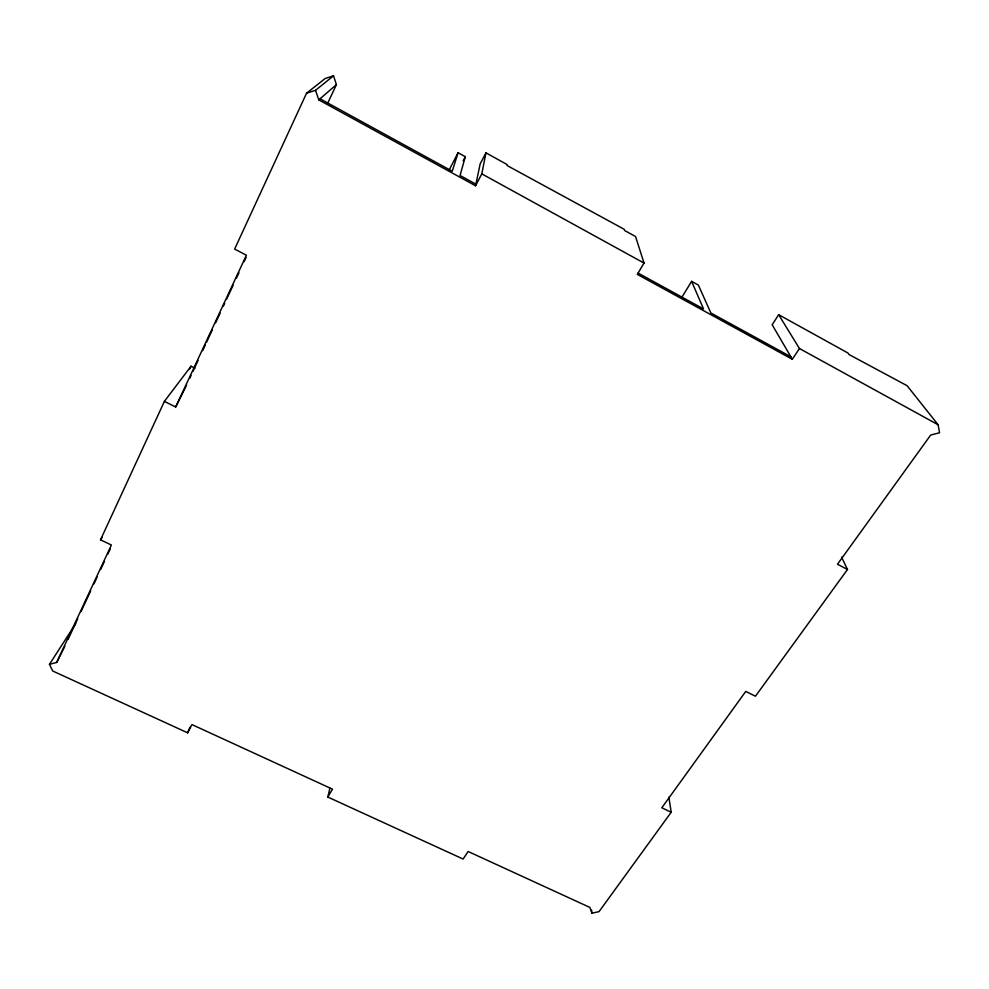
<?xml version="1.0" encoding="UTF-8"?>
<svg xmlns="http://www.w3.org/2000/svg" width="989" height="989" viewBox="0 0 989 989"><rect width="100%" height="100%" fill="white"/><g stroke="black" fill="none" stroke-linecap="round" stroke-linejoin="round"><path stroke-width="1.48" d="M327.433 103.796L336.421 84.634L333.516 75.819L315.553 90.308L318.767 99.877L475.548 185.759L481.804 173.866L485.958 152.862L507.184 164.594L507.085 165.522L624.232 229.312L624.566 230.462L635.568 236.544L644.024 263.062L637.312 274.386L792.325 359.291L799.433 348.511L778.652 314.687L772.162 324.751L792.325 359.291M475.548 185.759L480.184 163.853L485.958 152.862M668.861 797.134L671.185 812.266L599.037 911.635L591.842 913.181L589.914 907.445L468.106 851.48L463.124 859.045L327.829 797.06L329.893 788.184M448.944 170.417L458.08 152.714L465.312 156.695L460.046 175.498L475.882 184.177M458.08 152.714L452.245 171.233L320.04 98.776M75.659 623.713L49.45 664.324L52.701 670.999L187.626 732.812L189.975 727.236M49.45 664.324L56.682 662.445L111.386 545.013L100.519 539.821L164.384 401.386L191.038 366.214L194.957 368.192M333.516 75.819L325.233 78.477L306.553 93.189L234.64 249.067L246.397 255.211L175.683 407.011L164.384 401.386M189.764 368.946L191.038 366.214M64.854 646.274L56.682 662.445M68.08 639.351L77.76 618.57M80.987 611.647L90.679 590.878M93.906 583.955L97.132 577.032M100.594 569.577L104.488 561.233M107.727 554.273L110.323 548.71M186.575 385.129L175.683 407.011M189.777 378.255L191.05 375.511M192.979 371.394L198.097 360.404M202.658 350.625L205.242 345.062M206.54 342.281L212.375 329.77M215.614 322.81L220.151 313.08M223.39 306.12L224.688 303.339M226.642 299.173L233.12 285.265M236.359 278.317L238.955 272.754M244.135 261.628L246.076 257.449M463.198 160.774L465.312 156.695M187.626 732.812L191.953 724.591L332.502 789.173L327.829 797.06M681.965 297.133L691.608 281.358L698.395 285.092L710.831 312.944L790.879 356.806M100.519 539.821L102.238 537.348M841.577 557.141L847.499 569.479L755.448 696.231L745.768 691.398L661.802 807.79L671.185 812.266M318.767 99.877L336.421 84.634M306.553 93.189L315.553 90.308M847.499 569.479L837.485 564.237L930.661 435.073L939.55 432.762L938.104 424.751L907.074 385.685L849.069 354.557L847.956 353.011L778.652 314.687M638.053 273.063L703.538 308.951L691.608 281.358M481.804 173.866L644.024 263.062M799.433 348.511L938.104 424.751M591.669 910.164L591.842 913.181"/></g></svg>
